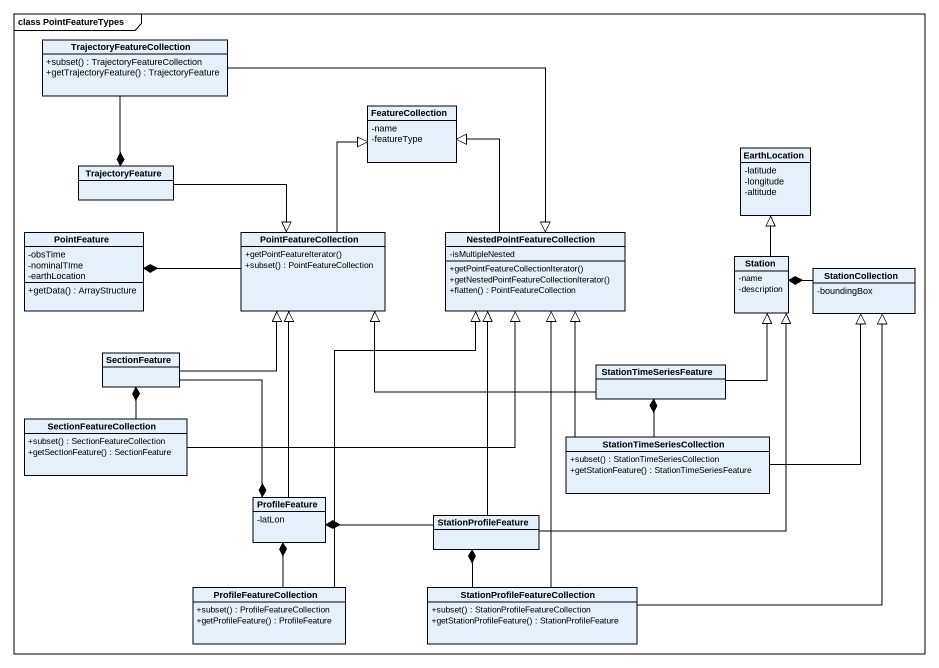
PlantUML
@startuml
mainframe class PointFeatureTypes
hide circle
hide empty members
skinparam classAttributeIconSize 0
class TrajectoryFeatureCollection {
  +subset() : TrajectoryFeatureCollection
  +getTrajectoryFeature() : TrajectoryFeature
}
class FeatureCollection {
  -name
  -featureType
}
class EarthLocation {
  -latitude
  -longitude
  -altitude
}
class TrajectoryFeature
class PointFeature {
  -obsTime
  -nominalTIme
  -earthLocation
  +getData() : ArrayStructure
}
class PointFeatureCollection {
  +getPointFeatureIterator()
  +subset() : PointFeatureCollection
}
class NestedPointFeatureCollection {
  -isMultipleNested
  +getPointFeatureCollectionIterator()
  +getNestedPointFeatureCollectionIterator()
  +flatten() : PointFeatureCollection
}
class Station {
  -name
  -description
}
class StationCollection {
  -boundingBox
}
class SectionFeature
class StationTimeSeriesFeature
class SectionFeatureCollection {
  +subset() : SectionFeatureCollection
  +getSectionFeature() : SectionFeature
}
class StationTimeSeriesCollection {
  +subset() : StationTimeSeriesCollection
  +getStationFeature() : StationTimeSeriesFeature
}
class ProfileFeature {
  -latLon
}
class StationProfileFeature
class ProfileFeatureCollection {
  +subset() : ProfileFeatureCollection
  +getProfileFeature() : ProfileFeature
}
class "StationProfileFeatureCollection" as StationProfileFeatureCollect {
  +subset() : StationProfileFeatureCollection
  +getStationProfileFeature() : StationProfileFeature
}
TrajectoryFeatureCollection -right-|> NestedPointFeatureCollection
TrajectoryFeature *-up- TrajectoryFeatureCollection
TrajectoryFeature -right-|> PointFeatureCollection
PointFeature *-right- PointFeatureCollection
PointFeatureCollection -up-|> FeatureCollection
NestedPointFeatureCollection -up-|> FeatureCollection
Station -up-|> EarthLocation
Station *-right- StationCollection
SectionFeature -right-|> PointFeatureCollection
SectionFeature *-- SectionFeatureCollection
StationTimeSeriesFeature -left-|> PointFeatureCollection
StationTimeSeriesFeature -up-|> Station
StationTimeSeriesFeature *-- StationTimeSeriesCollection
SectionFeatureCollection -right-|> NestedPointFeatureCollection
StationTimeSeriesCollection -up-|> NestedPointFeatureCollection
StationTimeSeriesCollection -up-|> StationCollection
ProfileFeature -up-|> PointFeatureCollection
ProfileFeature *-up- SectionFeature
ProfileFeature *-right- StationProfileFeature
ProfileFeature *-- ProfileFeatureCollection
StationProfileFeature -up-|> NestedPointFeatureCollection
StationProfileFeature -up-|> Station
StationProfileFeature *-- StationProfileFeatureCollect
ProfileFeatureCollection -up-|> NestedPointFeatureCollection
StationProfileFeatureCollect -up-|> NestedPointFeatureCollection
StationProfileFeatureCollect -up-|> StationCollection
@enduml
